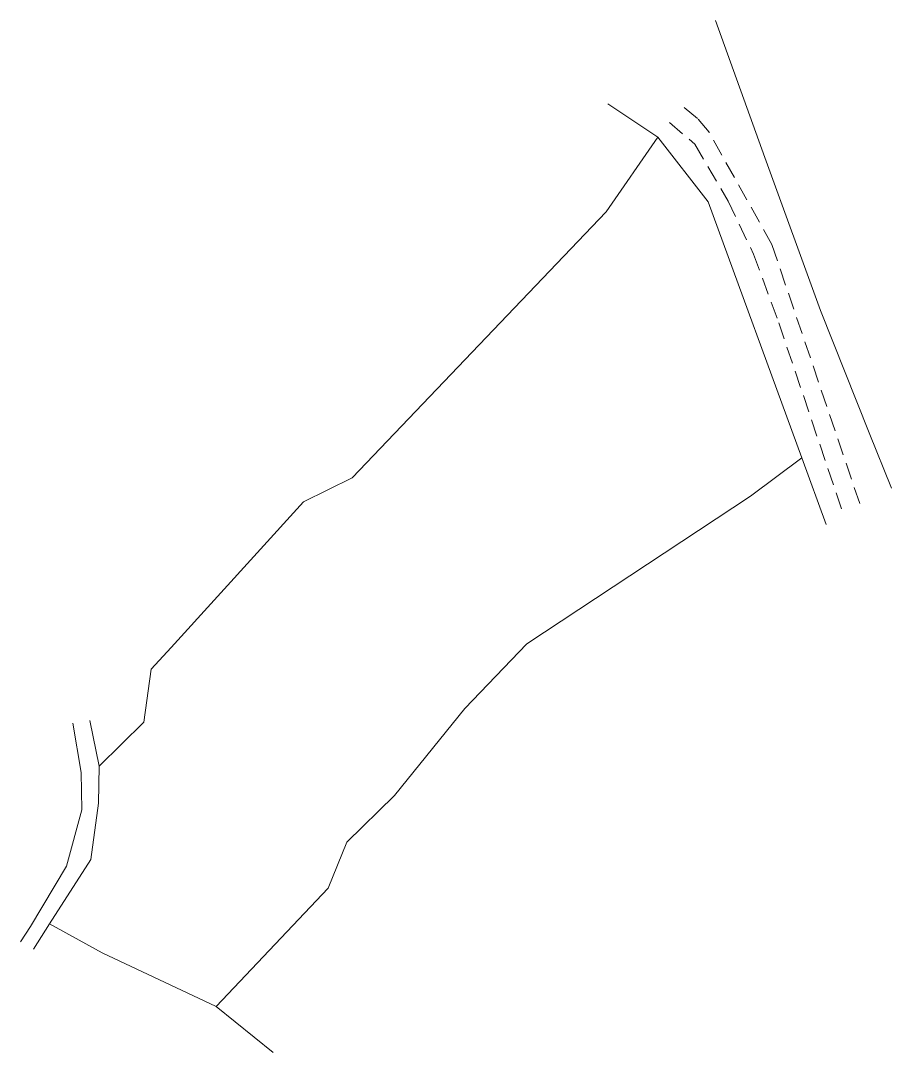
# Model space of a CAD drawing. Header units: metres. Extents: x 548442 to 548595, y 1822822 to 1823003.
import ezdxf

# ---------------------------------------------------------------- set-up
doc = ezdxf.new("R2010")
doc.units = ezdxf.units.M
doc.linetypes.add('MEDIUM_DASHED', pattern=[4.5, 3, -1.5])
for name, color, linetype, lineweight in [('1', 7, 'Continuous', 13), ('10', 7, 'Continuous', 13), ('22', 7, 'MEDIUM_DASHED', 13)]:
    doc.layers.add(name, color=color, linetype=linetype, lineweight=lineweight)

msp = doc.modelspace()

# ---------------------------------------------------------------- linework, layer by layer
at = {"layer": '1'}
for p, q in [((548563.74, 1823003.25), (548572.44, 1822979.22)), ((548553.67, 1822982.8), (548544.86, 1822988.63)), ((548553.67, 1822982.8), (548562.47, 1822971.43)), ((548578.88, 1822926.53), (548562.47, 1822971.44)), ((548590.74, 1822930.89), (548594.61, 1822921.19)), ((548583.16, 1822914.82), (548578.88, 1822926.53))]:
    msp.add_line(p, q, dxfattribs=at)
msp.add_lwpolyline([(548572.44, 1822979.22), (548582.16, 1822952.39), (548590.74, 1822930.89)], dxfattribs=at)
at = {"layer": '10'}
for p, q in [((548544.86, 1822988.63), (548553.67, 1822982.8)), ((548451.02, 1822879.92), (548452.52, 1822871.25)), ((548454.01, 1822880.37), (548455.66, 1822872.36)), ((548443.62, 1822844.22), (548441.88, 1822841.56)), ((548446.94, 1822844.69), (548444.16, 1822840.23)), ((548486.15, 1822822.14), (548476.16, 1822830.17))]:
    msp.add_line(p, q, dxfattribs=at)
for points in [[(548553.67, 1822982.8), (548544.57, 1822969.71), (548500.05, 1822923), (548491.47, 1822918.76), (548468.29, 1822893.22), (548464.79, 1822889.41), (548463.46, 1822880.12), (548455.66, 1822872.36)], [(548578.88, 1822926.53), (548569.92, 1822919.79), (548530.68, 1822893.88), (548519.8, 1822882.49), (548507.43, 1822867.24), (548499.09, 1822859.06), (548495.8, 1822850.94), (548476.16, 1822830.17)], [(548455.66, 1822872.36), (548455.52, 1822865.87), (548454.22, 1822855.98), (548446.94, 1822844.69)], [(548452.52, 1822871.25), (548452.59, 1822864.74), (548449.91, 1822854.85), (548443.62, 1822844.22)], [(548446.94, 1822844.69), (548456.15, 1822839.64), (548476.16, 1822830.17)]]:
    msp.add_lwpolyline(points, dxfattribs=at)
at = {"layer": '22'}
for p, q in [((548555.72, 1822985.34), (548560.15, 1822981.55)), ((548573.66, 1822963.94), (548562.63, 1822983.66)), ((548573.66, 1822963.94), (548589.24, 1822917.98))]:
    msp.add_line(p, q, dxfattribs=at)
for points in [[(548562.63, 1822983.66), (548560.61, 1822986.07), (548557.64, 1822988.52)], [(548560.15, 1822981.55), (548565.97, 1822971.55), (548570.44, 1822962.28)], [(548570.44, 1822962.28), (548574.86, 1822950.22), (548586.35, 1822916.13)]]:
    msp.add_lwpolyline(points, dxfattribs=at)

doc.saveas('drawing.dxf')
